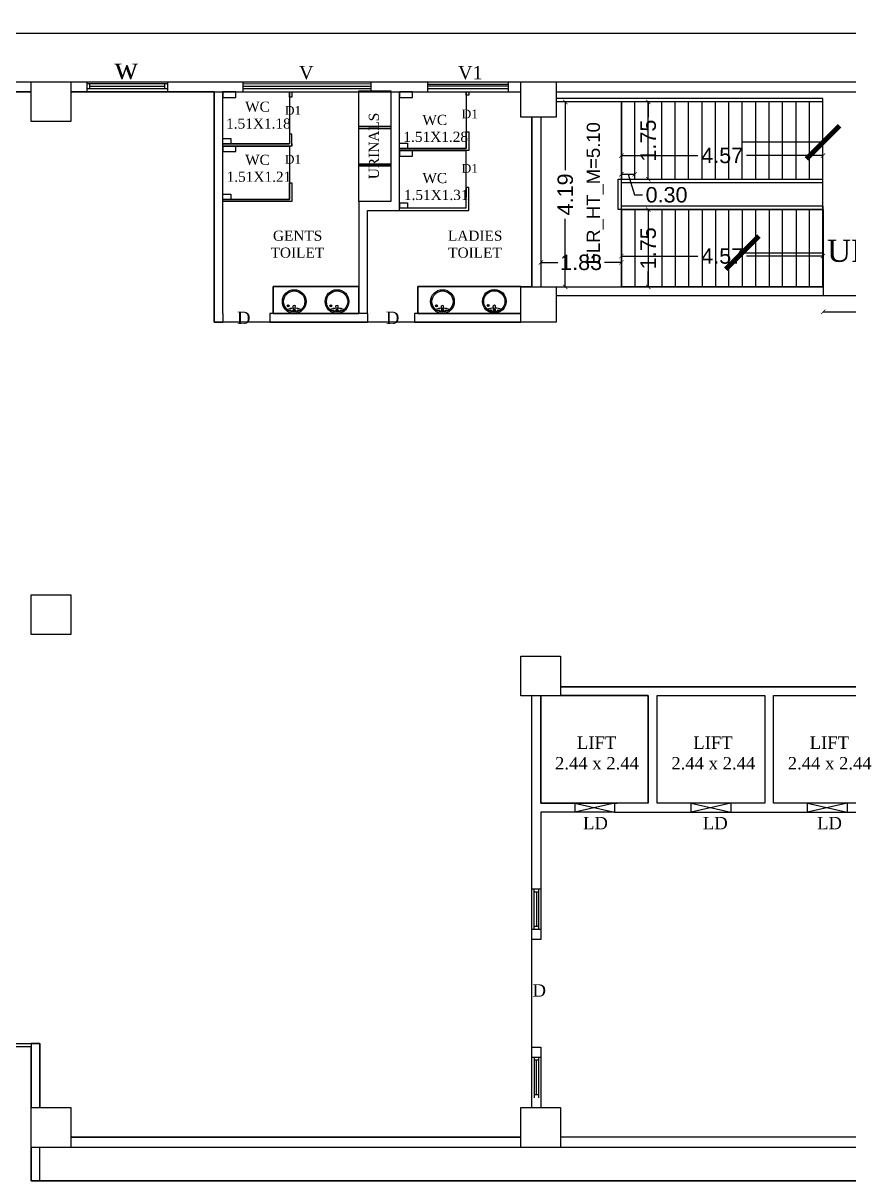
# Model space of a CAD drawing. Header units: metres. Extents: x 3229 to 14086, y -2906 to 1156.
# Drawn here: x 13662.76 to 13681.49, y -2750.87 to -2724.61 of the extents above; entities that cross this region are included whole.
import ezdxf

# ---------------------------------------------------------------- set-up
doc = ezdxf.new("R2010")
doc.units = ezdxf.units.M
doc.header["$MEASUREMENT"] = 0
for name, color, linetype in [('BLK_1_FLR_0_BATH', 1, 'Continuous'), ('BLK_1_FLR_0_BLT_UP_AREA', 18, 'Continuous'), ('BLK_1_FLR_0_CARPET_AREA', 18, 'Continuous'), ('BLK_1_FLR_0_EXIT_WIDTH_STAIR', 1, 'Continuous'), ('BLK_1_FLR_0_LIFT_1', 30, 'Continuous'), ('BLK_1_FLR_0_LIFT_2', 30, 'Continuous'), ('BLK_1_FLR_0_LIFT_3', 30, 'Continuous'), ('BLK_1_FLR_0_SP_WC', 233, 'Continuous'), ('BLK_1_FLR_0_STAIR_1_FLIGHT_1', 7, 'Continuous'), ('BLK_1_FLR_0_STAIR_2', 1, 'Continuous'), ('BLK_1_FLR_0_STAIR_2_FLIGHT_1', 7, 'Continuous'), ('BLK_1_FLR_0_STAIR_2_LANDING_1', 7, 'Continuous'), ('BLK_1_FLR_0_URINAL', 235, 'Continuous'), ('BLK_1_FLR_0_WASH', 55, 'Continuous'), ('BLK_1_FLR_0_WATER_CLOSET', 1, 'Continuous')]:
    doc.layers.add(name, color=color, linetype=linetype)
doc.styles.add('arial', font='arial.ttf', dxfattribs={"height": 0.35})
doc.styles.get("Standard").update_dxf_attribs({"font": 'arial.ttf'})
doc.styles.add('TIMES NEW ROMAN', font='times.ttf')
doc.dimstyles.get("Standard").update_dxf_attribs({"dimtxt": 0.3, "dimasz": 0.2, "dimexe": 0.1, "dimexo": 0.3, "dimgap": 0.09, "dimtad": 1, "dimzin": 0, "dimdsep": 46, "dimtxsty": 'Standard', "dimblk": 'ARCHTICK', "dimcen": 0.09, "dimdle": 0.1, "dimadec": 0, "dimazin": 0, "dimtfac": 1, "dimtofl": 0, "dimtmove": 2, "dimatfit": 0, "dimldrblk": 'ARCHTICK', "dimfxl": 0, "dimtolj": 1, "dimtzin": 0, "dimarcsym": 0})
doc.dimstyles.new('Standard3', dxfattribs={"dimtxt": 0.35, "dimasz": 0.1, "dimexe": 0.18, "dimexo": 0.0625, "dimgap": 0.09, "dimtad": 0, "dimzin": 0, "dimdsep": 46, "dimtxsty": 'arial', "dimblk": 'ARCHTICK', "dimcen": 0.09, "dimse1": 1, "dimse2": 1, "dimadec": 0, "dimazin": 0, "dimtfac": 1, "dimtofl": 0, "dimtmove": 1, "dimatfit": 3, "dimfxl": 0, "dimtolj": 1, "dimtzin": 0, "dimarcsym": 0})

# ---------------------------------------------------------------- blocks, each defined once
blk = doc.blocks.new('_ArchTick')
at = {"color": 0, "linetype": 'ByBlock', "const_width": 0.15}
blk.add_lwpolyline([(-0.5, -0.5), (0.5, 0.5)], dxfattribs=at)
blk = doc.blocks.new('*D8')
at = {"color": 0, "lineweight": -2}
for p, q in [((13640.411, -2724.838), (13721.342, -2724.838)), ((13803.872, -2724.838), (13722.942, -2724.838))]:
    blk.add_line(p, q, dxfattribs=at)
at = {"layer": 'DefPoints', "color": 0}
for p in [(13803.872, -2724.838), (13640.411, -2725.939), (13803.872, -2725.939)]:
    blk.add_point(p, dxfattribs=at)
at = {"color": 0, "lineweight": -2, "xscale": 0.4, "yscale": 0.4, "zscale": 0.4, "rotation": 180}
blk.add_blockref('_ArchTick', (13640.411, -2724.838), dxfattribs=at)
at = {"color": 0, "lineweight": -2, "xscale": 0.4, "yscale": 0.4, "zscale": 0.4}
blk.add_blockref('_ArchTick', (13803.872, -2724.838), dxfattribs=at)
at = {"color": 0, "insert": (13722.142, -2724.838), "char_height": 0.35, "attachment_point": 5, "style": 'arial'}
blk.add_mtext('\\A1;163.46', dxfattribs=at)
blk = doc.blocks.new('*D19')
at = {"color": 0, "lineweight": -2}
for p, q in [((13676.329, -2728.036), (13676.633, -2728.036)), ((13676.481, -2728.036), (13676.629, -2728.503)), ((13676.629, -2728.503), (13676.809, -2728.503))]:
    blk.add_line(p, q, dxfattribs=at)
at = {"layer": 'DefPoints', "color": 0}
for p in [(13676.633, -2728.036), (13676.329, -2728.837), (13676.633, -2728.837)]:
    blk.add_point(p, dxfattribs=at)
at = {"color": 0, "lineweight": -2, "xscale": 0.1, "yscale": 0.1, "zscale": 0.1}
for p, rotation in [((13676.329, -2728.036), 179.996489194572), ((13676.633, -2728.036), 359.9964891945721)]:
    blk.add_blockref('_ArchTick', p, dxfattribs=dict(at, rotation=rotation))
at = {"color": 0, "insert": (13677.353, -2728.503), "char_height": 0.35, "attachment_point": 5, "rotation": 359.9965, "style": 'arial'}
blk.add_mtext('\\A1;0.30', dxfattribs=at)
blk = doc.blocks.new('*D84')
at = {"layer": 'BLK_1_FLR_0_STAIR_2_FLIGHT_1', "color": 0, "lineweight": -2, "ltscale": 0.2}
for p, q in [((13676.938, -2728.837), (13676.938, -2729.184)), ((13676.938, -2730.59), (13676.938, -2730.243))]:
    blk.add_line(p, q, dxfattribs=at)
at = {"layer": 'DefPoints', "color": 0, "ltscale": 0.2}
for p in [(13676.938, -2728.837), (13676.938, -2730.59), (13676.938, -2730.59)]:
    blk.add_point(p, dxfattribs=at)
at = {"layer": 'BLK_1_FLR_0_STAIR_2_FLIGHT_1', "color": 0, "lineweight": -2, "ltscale": 0.2, "xscale": 0.1, "yscale": 0.1, "zscale": 0.1}
for p, rotation in [((13676.938, -2728.837), 89.99648919452545), ((13676.938, -2730.59), 269.9964891945255)]:
    blk.add_blockref('_ArchTick', p, dxfattribs=dict(at, rotation=rotation))
at = {"layer": 'BLK_1_FLR_0_STAIR_2_FLIGHT_1', "color": 0, "ltscale": 0.2, "insert": (13676.938, -2729.714), "char_height": 0.35, "attachment_point": 5, "rotation": 89.9965, "style": 'arial'}
blk.add_mtext('\\A1;1.75', dxfattribs=at)
blk = doc.blocks.new('*D85')
at = {"layer": 'BLK_1_FLR_0_STAIR_1_FLIGHT_1', "color": 0, "lineweight": -2}
for p, q in [((13676.938, -2726.396), (13676.938, -2726.743)), ((13676.938, -2728.149), (13676.938, -2727.802))]:
    blk.add_line(p, q, dxfattribs=at)
at = {"layer": 'DefPoints', "color": 0}
for p in [(13676.938, -2726.396), (13676.938, -2728.149), (13676.938, -2728.149)]:
    blk.add_point(p, dxfattribs=at)
at = {"layer": 'BLK_1_FLR_0_STAIR_1_FLIGHT_1', "color": 0, "lineweight": -2, "xscale": 0.1, "yscale": 0.1, "zscale": 0.1}
for p, rotation in [((13676.938, -2726.396), 90), ((13676.938, -2728.149), 270)]:
    blk.add_blockref('_ArchTick', p, dxfattribs=dict(at, rotation=rotation))
at = {"layer": 'BLK_1_FLR_0_STAIR_1_FLIGHT_1', "color": 0, "insert": (13676.938, -2727.272), "char_height": 0.35, "attachment_point": 5, "rotation": 90, "style": 'arial'}
blk.add_mtext('\\A1;1.75', dxfattribs=at)
blk = doc.blocks.new('*D86')
at = {"layer": 'BLK_1_FLR_0_STAIR_2_FLIGHT_1', "color": 0, "lineweight": -2}
for p, q in [((13676.329, -2727.611), (13678.063, -2727.611)), ((13680.902, -2727.611), (13679.167, -2727.611))]:
    blk.add_line(p, q, dxfattribs=at)
at = {"layer": 'DefPoints', "color": 0}
for p in [(13676.329, -2727.611), (13676.329, -2728.149), (13680.902, -2728.149)]:
    blk.add_point(p, dxfattribs=at)
at = {"layer": 'BLK_1_FLR_0_STAIR_2_FLIGHT_1', "color": 0, "lineweight": -2, "xscale": 0.1, "yscale": 0.1, "zscale": 0.1, "rotation": 180}
blk.add_blockref('_ArchTick', (13676.329, -2727.611), dxfattribs=at)
at = {"layer": 'BLK_1_FLR_0_STAIR_2_FLIGHT_1', "color": 0, "lineweight": -2, "xscale": 0.1, "yscale": 0.1, "zscale": 0.1}
blk.add_blockref('_ArchTick', (13680.902, -2727.611), dxfattribs=at)
at = {"layer": 'BLK_1_FLR_0_STAIR_2_FLIGHT_1', "color": 0, "insert": (13678.615, -2727.611), "char_height": 0.35, "attachment_point": 5, "style": 'arial'}
blk.add_mtext('\\A1;4.57', dxfattribs=at)
blk = doc.blocks.new('*D121')
at = {"layer": 'BLK_1_FLR_0_STAIR_2_FLIGHT_1', "color": 0, "lineweight": -2}
for p, q in [((13676.328, -2729.892), (13678.063, -2729.892)), ((13680.902, -2729.892), (13679.167, -2729.892))]:
    blk.add_line(p, q, dxfattribs=at)
at = {"layer": 'DefPoints', "color": 0}
for p in [(13676.328, -2729.892), (13676.328, -2730.59), (13680.902, -2730.59)]:
    blk.add_point(p, dxfattribs=at)
at = {"layer": 'BLK_1_FLR_0_STAIR_2_FLIGHT_1', "color": 0, "lineweight": -2, "xscale": 0.1, "yscale": 0.1, "zscale": 0.1}
for p, rotation in [((13676.328, -2729.892), 180.0011356368536), ((13680.902, -2729.892), 0.0011356368537552)]:
    blk.add_blockref('_ArchTick', p, dxfattribs=dict(at, rotation=rotation))
at = {"layer": 'BLK_1_FLR_0_STAIR_2_FLIGHT_1', "color": 0, "insert": (13678.615, -2729.892), "char_height": 0.35, "attachment_point": 5, "rotation": 0.0011, "style": 'arial'}
blk.add_mtext('\\A1;4.57', dxfattribs=at)
blk = doc.blocks.new('*D122')
at = {"layer": 'BLK_1_FLR_0_STAIR_2_LANDING_1', "color": 0, "lineweight": -2}
for p, q in [((13674.501, -2730.035), (13674.886, -2730.035)), ((13676.329, -2730.035), (13675.943, -2730.035))]:
    blk.add_line(p, q, dxfattribs=at)
at = {"layer": 'DefPoints', "color": 0}
for p in [(13674.501, -2730.035), (13674.501, -2730.59), (13676.328, -2730.59)]:
    blk.add_point(p, dxfattribs=at)
at = {"layer": 'BLK_1_FLR_0_STAIR_2_LANDING_1', "color": 0, "lineweight": -2, "xscale": 0.1, "yscale": 0.1, "zscale": 0.1}
for p, rotation in [((13674.501, -2730.035), 179.9922932720949), ((13676.329, -2730.035), 359.9922932720948)]:
    blk.add_blockref('_ArchTick', p, dxfattribs=dict(at, rotation=rotation))
at = {"layer": 'BLK_1_FLR_0_STAIR_2_LANDING_1', "color": 0, "insert": (13675.415, -2730.035), "char_height": 0.35, "attachment_point": 5, "rotation": 359.9923, "style": 'arial'}
blk.add_mtext('\\A1;1.83', dxfattribs=at)
blk = doc.blocks.new('*D123')
at = {"layer": 'BLK_1_FLR_0_STAIR_2_LANDING_1', "color": 0, "lineweight": -2}
for p, q in [((13675.056, -2726.396), (13675.056, -2727.941)), ((13675.056, -2730.59), (13675.056, -2729.045))]:
    blk.add_line(p, q, dxfattribs=at)
at = {"layer": 'DefPoints', "color": 0}
for p in [(13675.056, -2726.396), (13676.329, -2726.396), (13676.328, -2730.59)]:
    blk.add_point(p, dxfattribs=at)
at = {"layer": 'BLK_1_FLR_0_STAIR_2_LANDING_1', "color": 0, "lineweight": -2, "xscale": 0.1, "yscale": 0.1, "zscale": 0.1}
for p, rotation in [((13675.056, -2726.396), 89.99853131711754), ((13675.056, -2730.59), 269.9985313171175)]:
    blk.add_blockref('_ArchTick', p, dxfattribs=dict(at, rotation=rotation))
at = {"layer": 'BLK_1_FLR_0_STAIR_2_LANDING_1', "color": 0, "insert": (13675.056, -2728.493), "char_height": 0.35, "attachment_point": 5, "rotation": 89.9985, "style": 'arial'}
blk.add_mtext('\\A1;4.19', dxfattribs=at)
blk = doc.blocks.new('*D145')
at = {"layer": 'BLK_1_FLR_0_EXIT_WIDTH_STAIR', "color": 0, "lineweight": -2}
for p, q in [((13680.906, -2731.155), (13682.022, -2731.155)), ((13684.223, -2731.155), (13683.107, -2731.155))]:
    blk.add_line(p, q, dxfattribs=at)
at = {"layer": 'DefPoints', "color": 0}
for p in [(13680.906, -2730.79), (13684.223, -2730.79), (13684.223, -2731.155)]:
    blk.add_point(p, dxfattribs=at)
at = {"layer": 'BLK_1_FLR_0_EXIT_WIDTH_STAIR', "color": 0, "lineweight": -2, "xscale": 0.1, "yscale": 0.1, "zscale": 0.1}
for p, rotation in [((13680.906, -2731.155), 179.9968598997327), ((13684.223, -2731.155), 359.9968598997327)]:
    blk.add_blockref('_ArchTick', p, dxfattribs=dict(at, rotation=rotation))
at = {"layer": 'BLK_1_FLR_0_EXIT_WIDTH_STAIR', "color": 0, "insert": (13682.565, -2731.155), "char_height": 0.35, "attachment_point": 5, "rotation": 359.9969, "style": 'arial'}
blk.add_mtext('\\A1;3.32', dxfattribs=at)

msp = doc.modelspace()

# ---------------------------------------------------------------- linework, layer by layer
at = {"color": 0, "ltscale": 0.2}
for p, q in [((13664.199, -2725.939), (13664.199, -2726.169)), ((13666.027, -2725.939), (13666.027, -2726.169)), ((13667.741, -2725.939), (13667.741, -2726.169)), ((13670.641, -2725.939), (13670.641, -2726.169)), ((13671.932, -2725.939), (13671.932, -2726.169)), ((13673.761, -2725.939), (13673.761, -2726.169)), ((13666.027, -2725.988), (13664.199, -2725.988)), ((13664.199, -2726.09), (13666.027, -2726.09)), ((13664.262, -2725.988), (13664.262, -2726.09)), ((13664.262, -2726.039), (13665.964, -2726.039)), ((13665.964, -2725.988), (13665.964, -2726.09)), ((13667.086, -2726.169), (13667.086, -2731.39)), ((13667.286, -2731.19), (13667.286, -2726.169)), ((13670.641, -2725.989), (13667.741, -2725.988)), ((13667.741, -2726.039), (13670.641, -2726.039)), ((13667.741, -2726.09), (13670.641, -2726.09)), ((13668.795, -2726.289), (13668.795, -2726.169)), ((13668.854, -2726.169), (13668.854, -2726.289)), ((13670.371, -2728.657), (13670.371, -2726.169)), ((13671.096, -2726.169), (13671.096, -2728.657)), ((13671.296, -2728.857), (13671.296, -2726.169)), ((13671.933, -2725.989), (13673.761, -2725.989)), ((13673.761, -2726.039), (13671.933, -2726.039)), ((13671.933, -2726.09), (13673.761, -2726.09)), ((13672.805, -2726.241), (13672.805, -2726.169)), ((13672.864, -2726.169), (13672.864, -2726.241)), ((13668.854, -2726.289), (13668.795, -2726.289)), ((13672.864, -2726.241), (13672.805, -2726.241)), ((13680.902, -2726.319), (13674.849, -2726.319)), ((13680.902, -2726.396), (13674.849, -2726.396)), ((13676.329, -2728.149), (13676.329, -2726.396)), ((13676.633, -2728.149), (13676.633, -2726.396)), ((13676.938, -2728.149), (13676.938, -2726.396)), ((13677.243, -2728.149), (13677.243, -2726.396)), ((13677.548, -2728.149), (13677.548, -2726.396)), ((13677.853, -2728.149), (13677.853, -2726.396)), ((13678.158, -2728.149), (13678.158, -2726.396)), ((13678.463, -2728.149), (13678.463, -2726.396)), ((13678.768, -2728.149), (13678.768, -2726.396)), ((13679.072, -2728.149), (13679.072, -2726.396)), ((13679.377, -2728.149), (13679.377, -2726.396)), ((13679.682, -2728.149), (13679.682, -2726.396)), ((13679.987, -2728.149), (13679.987, -2726.396)), ((13680.292, -2728.149), (13680.292, -2726.396)), ((13680.597, -2728.149), (13680.597, -2726.396)), ((13680.902, -2728.225), (13680.902, -2726.319)), ((13674.299, -2726.739), (13674.298, -2730.59)), ((13674.299, -2730.59), (13674.299, -2726.738)), ((13674.299, -2730.59), (13674.299, -2726.739)), ((13674.499, -2726.738), (13674.501, -2730.59)), ((13671.096, -2726.95), (13670.371, -2726.949)), ((13670.371, -2726.987), (13671.096, -2726.987)), ((13668.854, -2727.124), (13668.795, -2727.124)), ((13668.795, -2727.124), (13668.795, -2727.347)), ((13668.854, -2727.397), (13668.854, -2727.124)), ((13672.805, -2727.448), (13672.805, -2727.076)), ((13672.805, -2727.076), (13672.864, -2727.076)), ((13672.864, -2727.076), (13672.864, -2727.448)), ((13667.286, -2727.347), (13668.795, -2727.347)), ((13668.854, -2727.398), (13667.286, -2727.398)), ((13668.854, -2727.347), (13668.854, -2727.398)), ((13668.854, -2727.347), (13668.854, -2727.347)), ((13671.296, -2727.448), (13672.805, -2727.448)), ((13672.864, -2727.498), (13671.296, -2727.498)), ((13672.864, -2727.448), (13672.864, -2727.498)), ((13670.371, -2727.808), (13671.096, -2727.808)), ((13671.094, -2727.847), (13670.371, -2727.847)), ((13668.795, -2728.607), (13668.795, -2728.232)), ((13668.795, -2728.232), (13668.853, -2728.232)), ((13668.853, -2728.232), (13668.854, -2728.657)), ((13672.805, -2728.333), (13672.802, -2728.807)), ((13672.864, -2728.333), (13672.805, -2728.333)), ((13672.864, -2728.807), (13672.864, -2728.333)), ((13676.252, -2728.837), (13676.252, -2728.149)), ((13676.252, -2728.149), (13680.902, -2728.149)), ((13676.329, -2728.761), (13676.329, -2728.225)), ((13676.329, -2728.225), (13680.902, -2728.225)), ((13667.286, -2728.607), (13668.795, -2728.607)), ((13668.854, -2728.657), (13667.286, -2728.657)), ((13671.096, -2728.657), (13670.371, -2728.657)), ((13670.371, -2728.657), (13670.371, -2731.19)), ((13670.571, -2731.19), (13670.571, -2728.857)), ((13670.571, -2728.857), (13672.864, -2728.857)), ((13672.802, -2728.807), (13671.298, -2728.807)), ((13672.864, -2728.857), (13672.864, -2728.807)), ((13680.906, -2728.837), (13676.252, -2728.837)), ((13676.329, -2728.837), (13676.328, -2730.59)), ((13680.906, -2728.761), (13676.329, -2728.761)), ((13676.633, -2728.837), (13676.633, -2730.59)), ((13676.938, -2728.837), (13676.938, -2730.59)), ((13680.906, -2730.591), (13680.906, -2728.761)), ((13668.428, -2731.19), (13668.428, -2730.58)), ((13668.428, -2730.58), (13670.371, -2730.58)), ((13671.713, -2731.19), (13671.713, -2730.58)), ((13671.713, -2730.58), (13674.298, -2730.58)), ((13674.849, -2730.59), (13680.906, -2730.591)), ((13680.906, -2730.591), (13680.906, -2730.79)), ((13680.906, -2730.79), (13674.849, -2730.79)), ((13667.286, -2731.19), (13667.286, -2731.39)), ((13670.571, -2731.19), (13668.353, -2731.19)), ((13668.353, -2731.19), (13668.353, -2731.39)), ((13668.745, -2731.018), (13668.788, -2731.018)), ((13668.767, -2730.996), (13668.767, -2731.039)), ((13668.816, -2731.124), (13668.808, -2731.119)), ((13668.816, -2731.13), (13668.808, -2731.135)), ((13668.821, -2731.122), (13668.821, -2731.112)), ((13668.821, -2731.132), (13668.821, -2731.142)), ((13668.826, -2731.124), (13668.834, -2731.119)), ((13668.826, -2731.13), (13668.834, -2731.135)), ((13668.891, -2731.103), (13668.881, -2731.023)), ((13668.922, -2731.103), (13668.932, -2731.023)), ((13668.987, -2731.124), (13668.979, -2731.119)), ((13668.987, -2731.13), (13668.979, -2731.135)), ((13668.992, -2731.122), (13668.992, -2731.112)), ((13668.992, -2731.132), (13668.992, -2731.142)), ((13668.997, -2731.124), (13669.005, -2731.119)), ((13668.997, -2731.13), (13669.005, -2731.135)), ((13669.717, -2731.018), (13669.76, -2731.018)), ((13669.738, -2730.996), (13669.738, -2731.039)), ((13669.788, -2731.124), (13669.779, -2731.119)), ((13669.788, -2731.13), (13669.779, -2731.135)), ((13669.792, -2731.122), (13669.792, -2731.112)), ((13669.792, -2731.132), (13669.792, -2731.142)), ((13669.797, -2731.124), (13669.806, -2731.119)), ((13669.797, -2731.13), (13669.806, -2731.135)), ((13669.863, -2731.103), (13669.852, -2731.023)), ((13669.893, -2731.103), (13669.904, -2731.023)), ((13669.959, -2731.124), (13669.95, -2731.119)), ((13669.959, -2731.13), (13669.95, -2731.135)), ((13669.963, -2731.122), (13669.963, -2731.112)), ((13669.963, -2731.132), (13669.963, -2731.142)), ((13669.968, -2731.124), (13669.977, -2731.119)), ((13669.968, -2731.13), (13669.977, -2731.135)), ((13670.571, -2731.19), (13670.571, -2731.39)), ((13674.049, -2731.19), (13671.638, -2731.19)), ((13671.638, -2731.19), (13671.638, -2731.39)), ((13672.109, -2731.018), (13672.152, -2731.018)), ((13672.13, -2730.996), (13672.13, -2731.039)), ((13672.18, -2731.124), (13672.172, -2731.119)), ((13672.18, -2731.13), (13672.172, -2731.135)), ((13672.185, -2731.122), (13672.185, -2731.112)), ((13672.185, -2731.132), (13672.185, -2731.142)), ((13672.189, -2731.124), (13672.198, -2731.119)), ((13672.189, -2731.13), (13672.198, -2731.135)), ((13672.255, -2731.103), (13672.245, -2731.023)), ((13672.286, -2731.103), (13672.296, -2731.023)), ((13672.351, -2731.124), (13672.343, -2731.119)), ((13672.351, -2731.13), (13672.343, -2731.135)), ((13672.356, -2731.122), (13672.356, -2731.112)), ((13672.356, -2731.132), (13672.356, -2731.142)), ((13672.36, -2731.124), (13672.369, -2731.119)), ((13672.36, -2731.13), (13672.369, -2731.135)), ((13673.285, -2731.013), (13673.328, -2731.013)), ((13673.306, -2730.991), (13673.306, -2731.034)), ((13673.356, -2731.119), (13673.347, -2731.114)), ((13673.356, -2731.125), (13673.347, -2731.13)), ((13673.361, -2731.117), (13673.361, -2731.107)), ((13673.361, -2731.127), (13673.361, -2731.137)), ((13673.365, -2731.119), (13673.374, -2731.114)), ((13673.365, -2731.125), (13673.374, -2731.13)), ((13673.431, -2731.098), (13673.42, -2731.018)), ((13673.461, -2731.098), (13673.472, -2731.018)), ((13673.527, -2731.119), (13673.518, -2731.114)), ((13673.527, -2731.125), (13673.518, -2731.13)), ((13673.532, -2731.117), (13673.532, -2731.107)), ((13673.532, -2731.127), (13673.532, -2731.137)), ((13673.536, -2731.119), (13673.545, -2731.114)), ((13673.536, -2731.125), (13673.545, -2731.13)), ((13674.049, -2731.39), (13674.049, -2731.19)), ((13667.086, -2731.39), (13667.286, -2731.39)), ((13668.353, -2731.39), (13670.571, -2731.39)), ((13671.638, -2731.39), (13674.049, -2731.39)), ((13674.299, -2745.394), (13674.299, -2739.86)), ((13674.499, -2739.86), (13674.499, -2742.301)), ((13686.972, -2739.66), (13674.949, -2739.66)), ((13676.939, -2739.86), (13674.949, -2739.86)), ((13676.939, -2742.301), (13676.939, -2739.86)), ((13677.14, -2742.301), (13677.14, -2739.86)), ((13677.14, -2739.86), (13679.58, -2739.86)), ((13679.58, -2739.86), (13679.58, -2742.301)), ((13679.78, -2742.301), (13679.78, -2739.86)), ((13679.78, -2739.86), (13682.221, -2739.86)), ((13674.499, -2742.301), (13675.269, -2742.301)), ((13674.499, -2742.501), (13674.499, -2745.394)), ((13675.269, -2742.501), (13674.499, -2742.501)), ((13675.269, -2742.301), (13675.269, -2742.501)), ((13676.939, -2742.301), (13676.169, -2742.301)), ((13676.169, -2742.301), (13676.169, -2742.501)), ((13676.169, -2742.501), (13677.91, -2742.501)), ((13677.91, -2742.301), (13677.14, -2742.301)), ((13677.91, -2742.501), (13677.91, -2742.301)), ((13679.58, -2742.301), (13678.81, -2742.301)), ((13678.81, -2742.301), (13678.81, -2742.501)), ((13678.81, -2742.501), (13680.55, -2742.501)), ((13680.55, -2742.301), (13679.78, -2742.301)), ((13680.55, -2742.501), (13680.55, -2742.301)), ((13682.221, -2742.301), (13681.451, -2742.301)), ((13681.451, -2742.301), (13681.451, -2742.501)), ((13681.451, -2742.501), (13682.221, -2742.501)), ((13674.499, -2744.249), (13674.299, -2744.249)), ((13674.348, -2745.164), (13674.348, -2744.249)), ((13674.348, -2744.312), (13674.45, -2744.312)), ((13674.399, -2744.312), (13674.399, -2745.1)), ((13674.45, -2744.249), (13674.45, -2745.164)), ((13674.45, -2745.1), (13674.348, -2745.1)), ((13674.499, -2745.164), (13674.299, -2745.164)), ((13674.499, -2745.394), (13674.299, -2745.394)), ((13674.299, -2749.205), (13674.299, -2747.834)), ((13674.299, -2747.834), (13674.499, -2747.834)), ((13674.499, -2747.834), (13674.499, -2749.205)), ((13674.499, -2748.064), (13674.299, -2748.064)), ((13674.348, -2748.064), (13674.348, -2748.98)), ((13674.45, -2748.128), (13674.348, -2748.128)), ((13674.399, -2748.916), (13674.399, -2748.128)), ((13674.45, -2748.064), (13674.45, -2748.98)), ((13674.45, -2748.916), (13674.348, -2748.916)), ((13662.936, -2750.865), (13716.167, -2750.865))]:
    msp.add_line(p, q, dxfattribs=at)
at = {"color": 0}
for p, q in [((13676.169, -2742.301), (13675.269, -2742.501)), ((13675.269, -2742.301), (13676.169, -2742.501)), ((13675.269, -2742.301), (13676.232, -2742.301)), ((13676.169, -2742.501), (13675.269, -2742.501)), ((13677.91, -2742.301), (13678.81, -2742.501)), ((13678.81, -2742.301), (13677.91, -2742.501)), ((13678.81, -2742.301), (13677.91, -2742.301)), ((13677.91, -2742.501), (13678.81, -2742.501)), ((13680.55, -2742.301), (13681.451, -2742.501)), ((13681.451, -2742.301), (13680.55, -2742.501)), ((13681.451, -2742.301), (13680.55, -2742.301)), ((13680.55, -2742.501), (13681.451, -2742.501))]:
    msp.add_line(p, q, dxfattribs=at)
at = {"color": 0, "ltscale": 0.2}
for points in [[(13652.724, -2725.939), (13662.936, -2725.939)], [(13663.836, -2725.939), (13674.049, -2725.939)], [(13674.048, -2725.939), (13674.849, -2725.939), (13674.849, -2726.739), (13674.049, -2726.739), (13674.049, -2725.939)], [(13674.849, -2725.939), (13687.269, -2725.939)], [(13652.724, -2726.169), (13662.936, -2726.169)], [(13663.836, -2726.169), (13674.049, -2726.169)], [(13674.849, -2726.169), (13687.269, -2726.169)], [(13674.048, -2730.59), (13674.849, -2730.59), (13674.849, -2731.39), (13674.049, -2731.39), (13674.049, -2730.59)], [(13661.685, -2747.752), (13662.936, -2747.752), (13662.936, -2747.824), (13661.685, -2747.824)], [(13663.136, -2749.205), (13663.136, -2747.752), (13662.936, -2747.752), (13662.936, -2749.205)], [(13662.936, -2750.105), (13662.936, -2750.865)], [(13663.136, -2750.865), (13663.136, -2750.105)], [(13674.049, -2749.875), (13663.836, -2749.875)], [(13674.049, -2750.105), (13663.836, -2750.105)], [(13687.894, -2749.875), (13674.949, -2749.875)], [(13687.894, -2750.105), (13674.949, -2750.105)]]:
    msp.add_lwpolyline(points, dxfattribs=at)
for points in [[(13662.936, -2725.939), (13663.836, -2725.939), (13663.836, -2726.839), (13662.936, -2726.839)], [(13662.936, -2737.572), (13663.836, -2737.572), (13663.836, -2738.472), (13662.936, -2738.472)], [(13674.049, -2738.962), (13674.949, -2738.962), (13674.949, -2739.862), (13674.049, -2739.862)], [(13662.936, -2749.205), (13663.836, -2749.205), (13663.836, -2750.105), (13662.936, -2750.105)], [(13674.049, -2749.205), (13674.949, -2749.205), (13674.949, -2750.105), (13674.049, -2750.105)]]:
    msp.add_lwpolyline(points, close=True, dxfattribs=at)
for centre, radius in [((13668.906, -2730.923), 0.269), ((13668.906, -2730.922), 0.241), ((13669.877, -2730.923), 0.269), ((13669.878, -2730.922), 0.241), ((13672.269, -2730.923), 0.269), ((13672.27, -2730.922), 0.241), ((13673.445, -2730.918), 0.269), ((13673.446, -2730.917), 0.241), ((13668.767, -2731.018), 0.0215), ((13668.821, -2731.127), 0.0153), ((13668.821, -2731.127), 0.00528), ((13668.906, -2731.127), 0.0283), ((13668.906, -2731.127), 0.0229), ((13668.906, -2731.127), 0.0153), ((13668.992, -2731.127), 0.0153), ((13668.992, -2731.127), 0.00528), ((13669.738, -2731.018), 0.0215), ((13669.792, -2731.127), 0.0153), ((13669.792, -2731.127), 0.00528), ((13669.878, -2731.127), 0.0283), ((13669.878, -2731.127), 0.0229), ((13669.878, -2731.127), 0.0153), ((13669.963, -2731.127), 0.0153), ((13669.963, -2731.127), 0.00528), ((13672.13, -2731.018), 0.0215), ((13672.185, -2731.127), 0.0153), ((13672.185, -2731.127), 0.00528), ((13672.27, -2731.127), 0.0283), ((13672.27, -2731.127), 0.0229), ((13672.27, -2731.127), 0.0153), ((13672.356, -2731.127), 0.0153), ((13672.356, -2731.127), 0.00528), ((13673.306, -2731.013), 0.0215), ((13673.361, -2731.122), 0.0153), ((13673.361, -2731.122), 0.00528), ((13673.446, -2731.122), 0.0283), ((13673.446, -2731.122), 0.0229), ((13673.446, -2731.122), 0.0153), ((13673.532, -2731.122), 0.0153), ((13673.532, -2731.122), 0.00528)]:
    msp.add_circle(centre, radius, dxfattribs=at)
for centre, radius, start, end in [((13668.906, -2731.554), 0.479, 92.2641, 109.5424), ((13668.906, -2731.049), 0.0368, 45.6485, 134.3515), ((13668.906, -2731.554), 0.479, 70.4576, 87.7358), ((13669.878, -2731.554), 0.479, 92.2641, 109.5424), ((13669.878, -2731.049), 0.0368, 45.6485, 134.3515), ((13669.878, -2731.554), 0.479, 70.4576, 87.7358), ((13672.27, -2731.554), 0.479, 92.2641, 109.5424), ((13672.27, -2731.049), 0.0368, 45.6485, 134.3515), ((13672.27, -2731.554), 0.479, 70.4576, 87.7358), ((13673.446, -2731.549), 0.479, 92.2641, 109.5424), ((13673.446, -2731.044), 0.0368, 45.6485, 134.3515), ((13673.446, -2731.549), 0.479, 70.4576, 87.7358)]:
    msp.add_arc(centre, radius, start, end, dxfattribs=at)
at = {"layer": 'BLK_1_FLR_0_BATH', "color": 1}
msp.add_lwpolyline([(13667.286, -2726.169), (13668.795, -2726.169), (13668.795, -2727.347), (13667.286, -2727.347)], close=True, dxfattribs=at)
at = {"layer": 'BLK_1_FLR_0_BLT_UP_AREA', "color": 18}
msp.add_lwpolyline([(13640.411, -2725.939), (13803.872, -2725.939), (13803.872, -2736.95), (13804.482, -2736.95), (13804.482, -2750.865), (13791.564, -2750.865), (13791.564, -2747.824), (13781.351, -2747.752), (13781.351, -2750.865), (13727.946, -2750.865), (13727.946, -2747.824), (13716.367, -2747.824), (13716.367, -2750.865), (13662.936, -2750.865), (13662.936, -2747.824), (13652.724, -2747.824), (13652.724, -2750.865), (13639.802, -2750.865), (13639.801, -2736.947), (13640.411, -2736.947)], close=True, dxfattribs=at)
at = {"layer": 'BLK_1_FLR_0_CARPET_AREA', "color": 18}
for points in [[(13699.906, -2726.839), (13699.006, -2726.839), (13699.006, -2726.169), (13694.832, -2726.169), (13694.831, -2731.391), (13687.069, -2731.39), (13687.072, -2730.79), (13674.849, -2730.79), (13674.849, -2731.39), (13667.086, -2731.39), (13667.086, -2726.169), (13663.836, -2726.169), (13663.836, -2726.839), (13662.936, -2726.839), (13662.936, -2726.169), (13652.724, -2726.169), (13652.724, -2726.839), (13651.824, -2726.839), (13651.824, -2726.169), (13641.611, -2726.169)], [(13652.524, -2747.752), (13663.136, -2747.752), (13663.136, -2749.205), (13663.836, -2749.205), (13663.836, -2749.875), (13674.049, -2749.875), (13674.049, -2749.205), (13674.299, -2749.205), (13674.299, -2739.86), (13674.049, -2739.862), (13674.049, -2738.962), (13674.949, -2738.962), (13674.949, -2739.66), (13686.972, -2739.66)]]:
    msp.add_lwpolyline(points, dxfattribs=at)
at = {"layer": 'BLK_1_FLR_0_LIFT_1'}
msp.add_lwpolyline([(13674.499, -2739.86), (13676.939, -2739.86), (13676.939, -2742.301), (13674.499, -2742.301)], close=True, dxfattribs=at)
at = {"layer": 'BLK_1_FLR_0_LIFT_2'}
msp.add_lwpolyline([(13677.14, -2739.86), (13679.58, -2739.86), (13679.58, -2742.301), (13677.14, -2742.301)], close=True, dxfattribs=at)
at = {"layer": 'BLK_1_FLR_0_LIFT_3'}
msp.add_lwpolyline([(13679.78, -2739.86), (13682.221, -2739.86), (13682.221, -2742.301), (13679.78, -2742.301)], close=True, dxfattribs=at)
at = {"layer": 'BLK_1_FLR_0_SP_WC'}
msp.add_lwpolyline([(13672.805, -2727.448), (13671.296, -2727.448), (13671.296, -2726.169), (13672.805, -2726.169)], close=True, dxfattribs=at)
at = {"layer": 'BLK_1_FLR_0_STAIR_1_FLIGHT_1'}
msp.add_lwpolyline([(13680.902, -2726.396), (13676.329, -2726.396), (13676.329, -2728.149), (13680.902, -2728.149)], close=True, dxfattribs=at)
at = {"layer": 'BLK_1_FLR_0_STAIR_2'}
msp.add_lwpolyline([(13680.902, -2726.396), (13674.849, -2726.396), (13674.849, -2726.739), (13674.499, -2726.747), (13674.501, -2730.59), (13680.902, -2730.59)], close=True, dxfattribs=at)
at = {"layer": 'BLK_1_FLR_0_STAIR_2_FLIGHT_1', "color": 0, "ltscale": 0.2}
for p, q in [((13677.243, -2728.837), (13677.243, -2730.59)), ((13677.548, -2728.837), (13677.548, -2730.59)), ((13677.853, -2728.837), (13677.853, -2730.59)), ((13678.158, -2728.837), (13678.158, -2730.59)), ((13678.463, -2728.837), (13678.463, -2730.59)), ((13678.768, -2730.59), (13678.768, -2728.837)), ((13679.072, -2728.837), (13679.072, -2730.59)), ((13679.377, -2730.59), (13679.377, -2728.837)), ((13679.682, -2728.837), (13679.682, -2730.59)), ((13679.987, -2730.59), (13679.987, -2728.837)), ((13680.292, -2728.837), (13680.292, -2730.59)), ((13680.597, -2730.591), (13680.597, -2728.837))]:
    msp.add_line(p, q, dxfattribs=at)
at = {"layer": 'BLK_1_FLR_0_STAIR_2_FLIGHT_1'}
msp.add_lwpolyline([(13676.329, -2728.837), (13680.906, -2728.837), (13680.906, -2730.591), (13676.329, -2730.591)], close=True, dxfattribs=at)
at = {"layer": 'BLK_1_FLR_0_STAIR_2_LANDING_1'}
msp.add_lwpolyline([(13676.329, -2726.396), (13674.849, -2726.396), (13674.849, -2726.739), (13674.499, -2726.747), (13674.501, -2730.59), (13676.328, -2730.59)], close=True, dxfattribs=at)
at = {"layer": 'BLK_1_FLR_0_URINAL'}
for points in [[(13670.371, -2726.14), (13671.094, -2726.14), (13671.096, -2726.95), (13670.371, -2726.95)], [(13670.371, -2726.998), (13671.094, -2726.998), (13671.096, -2727.808), (13670.371, -2727.808)], [(13670.371, -2727.847), (13671.094, -2727.847), (13671.096, -2728.657), (13670.371, -2728.657)]]:
    msp.add_lwpolyline(points, close=True, dxfattribs=at)
at = {"layer": 'BLK_1_FLR_0_WASH', "color": 60}
for points in [[(13667.286, -2726.293), (13667.579, -2726.293), (13667.579, -2726.169), (13667.286, -2726.169)], [(13671.296, -2726.293), (13671.589, -2726.293), (13671.589, -2726.169), (13671.296, -2726.169)], [(13667.286, -2727.522), (13667.579, -2727.522), (13667.579, -2727.398), (13667.286, -2727.398)], [(13671.296, -2727.622), (13671.589, -2727.622), (13671.589, -2727.498), (13671.296, -2727.498)]]:
    msp.add_lwpolyline(points, close=True, dxfattribs=at)
at = {"layer": 'BLK_1_FLR_0_WASH', "color": 56}
for points in [[(13667.286, -2727.225), (13667.466, -2727.225), (13667.466, -2727.347), (13667.286, -2727.347)], [(13671.296, -2727.327), (13671.476, -2727.327), (13671.476, -2727.448), (13671.296, -2727.448)], [(13667.286, -2728.486), (13667.466, -2728.486), (13667.466, -2728.607), (13667.286, -2728.607)], [(13671.298, -2728.686), (13671.477, -2728.686), (13671.477, -2728.807), (13671.298, -2728.807)]]:
    msp.add_lwpolyline(points, close=True, dxfattribs=at)
at = {"layer": 'BLK_1_FLR_0_WASH', "color": 55}
for points in [[(13668.428, -2731.19), (13670.371, -2731.19), (13670.371, -2730.58), (13668.428, -2730.58)], [(13671.713, -2731.19), (13674.049, -2731.19), (13674.049, -2730.58), (13671.713, -2730.58)]]:
    msp.add_lwpolyline(points, close=True, dxfattribs=at)
at = {"layer": 'BLK_1_FLR_0_WATER_CLOSET', "color": 1}
msp.add_lwpolyline([(13667.286, -2727.398), (13668.795, -2727.398), (13668.795, -2728.607), (13667.286, -2728.607)], close=True, dxfattribs=at)
at = {"layer": 'BLK_1_FLR_0_WATER_CLOSET', "color": 2}
msp.add_lwpolyline([(13672.802, -2728.807), (13671.296, -2728.807), (13671.296, -2727.498), (13672.802, -2727.498)], close=True, dxfattribs=at)

# ---------------------------------------------------------------- texts
at = {"color": 0, "attachment_point": 1, "style": 'TIMES NEW ROMAN'}
for s, insert, char_height in [('{\\W3.695938; }w', (13664.124, -2725.374), 0.5), ('{\\W7.112697; }V', (13668.21, -2725.581), 0.3), ('{\\W6.332423; }V1', (13671.906, -2725.581), 0.3), ('{\\W5.30327;  }D1', (13667.893, -2726.487), 0.2), ('{\\W5.30327;  }D1', (13671.903, -2726.567), 0.2), ('{\\W5.30327;  }D1', (13667.892, -2727.595), 0.2), ('{\\W5.30327;  }D1', (13671.903, -2727.803), 0.2), ('{\\W7.789274; }D', (13666.784, -2731.152), 0.28), ('{\\W7.789274; }D', (13670.161, -2731.152), 0.28), ('{\\W4.991422; }LIFT\\P{\\W0.235563; }2.44 x 2.44', (13674.792, -2740.787), 0.28), ('{\\W4.991422; }LIFT\\P{\\W0.235563; }2.44 x 2.44', (13677.432, -2740.787), 0.28), ('{\\W4.991422; }LIFT\\P{\\W0.235563; }2.44 x 2.44', (13680.073, -2740.787), 0.28), ('{\\W6.573453; }LD', (13674.763, -2742.612), 0.28), ('{\\W6.573453; }LD', (13677.482, -2742.612), 0.28), ('{\\W6.573453; }LD', (13680.073, -2742.612), 0.28), ('{\\W7.789274; }D', (13673.488, -2746.407), 0.28)]:
    msp.add_mtext_dynamic_manual_height_columns(s, width=1.88596, gutter_width=15, heights=[0], dxfattribs=dict(at, insert=insert, char_height=char_height))
at = {"color": 0, "attachment_point": 1}
for s, heights, insert, char_height in [('{\\fTimes New Roman|b0|i0|c0|p18;\\W5.1401;  \\W1;WC\\P{\\W5.311445; }1.51X1.18}', [0], (13666.899, -2726.388), 0.23), ('{\\fTimes New Roman|b0|i0|c0|p18;\\W5.1401;  \\W1;WC\\P{\\W5.311445; }1.51X1.28}', [0.618], (13670.921, -2726.688), 0.23), ('{\\fTimes New Roman|b0|i0|c0|p18;\\W5.1401;  \\W1;WC\\P{\\W5.440351; }1.51X1.21}', [0], (13666.899, -2727.593), 0.23), ('{\\fTimes New Roman|b0|i0|c0|p18;\\W5.1401;  \\W1;WC\\P{\\W5.440351; }1.51X1.31}', [0], (13670.921, -2728.006), 0.23), ('{\\fTimes New Roman|b0|i0|c0|p18;\\W7.13957; \\W1;GENTS \\P{\\W6.519453; }TOILET}', [0], (13667.803, -2729.314), 0.23), ('{\\fTimes New Roman|b0|i0|c0|p18;\\W6.44328; \\W1;LADIES \\P{\\W6.519453; }TOILET}', [0], (13671.833, -2729.314), 0.23), ('{\\fTimes New Roman|b0|i0|c0|p18;\\W3.69125; \\W1;UP}', [0], (13680.297, -2729.522), 0.5)]:
    msp.add_mtext_dynamic_manual_height_columns(s, width=2.27644, gutter_width=35.4, heights=heights, dxfattribs=dict(at, insert=insert, char_height=char_height))
at = {"color": 0, "insert": (13670.597, -2728.568), "char_height": 0.23, "attachment_point": 1, "rotation": 90}
msp.add_mtext_dynamic_manual_height_columns('{\\fTimes New Roman|b0|i0|c0|p18;\\W4.85734; \\W1;URINALS}', width=2.27644, gutter_width=35.4, heights=[0], dxfattribs=at)
at = {"layer": 'BLK_1_FLR_0_STAIR_2', "insert": (13675.541, -2730.079), "char_height": 0.3, "width": 5.30934, "attachment_point": 1, "rotation": 90}
msp.add_mtext('FLR_HT_M=5.10', dxfattribs=at)

# ---------------------------------------------------------------- dimensions: what is measured, and where the dimension line sits
at = {"color": 0}
dim = msp.add_linear_dim(base=(13803.872, -2724.838), p1=(13640.411, -2725.939), p2=(13803.872, -2725.939), dimstyle='Standard3', override={"dimasz": 0.4}, dxfattribs=at)
dim.commit()
dim.dimension.update_dxf_attribs({"geometry": '*D8', "text_midpoint": (13722.142, -2724.838)})
dim = msp.add_linear_dim(base=(13676.633, -2728.036), p1=(13676.329, -2728.837), p2=(13676.633, -2728.837), angle=359.9965, dimstyle='Standard3', override={"dimfxl": 0.18, "dimfxlon": 1, "dimarcsym": 1}, dxfattribs=at)
dim.commit()
dim.dimension.update_dxf_attribs({"geometry": '*D19', "text_midpoint": (13676.899, -2728.503), "dimtype": 161})
at = {"layer": 'BLK_1_FLR_0_EXIT_WIDTH_STAIR'}
dim = msp.add_aligned_dim(p1=(13680.906, -2730.79), p2=(13684.223, -2730.79), distance=-0.365, dimstyle='Standard3', override={"dimfxl": 0.18, "dimfxlon": 1, "dimarcsym": 1}, dxfattribs=at)
dim.commit()
dim.dimension.update_dxf_attribs({"geometry": '*D145', "text_midpoint": (13682.565, -2731.155)})
at = {"layer": 'BLK_1_FLR_0_STAIR_1_FLIGHT_1', "color": 2}
dim = msp.add_aligned_dim(p1=(13676.938, -2726.396), p2=(13676.938, -2728.149), distance=0, dimstyle='Standard3', override={"dimfxl": 0.18, "dimfxlon": 1, "dimarcsym": 1}, dxfattribs=at)
dim.commit()
dim.dimension.update_dxf_attribs({"geometry": '*D85', "text_midpoint": (13676.938, -2727.272)})
at = {"layer": 'BLK_1_FLR_0_STAIR_2_FLIGHT_1', "color": 1}
for p1, p2, distance, picture, middle in [((13680.902, -2728.149), (13676.329, -2728.149), -0.537, '*D86', (13678.615, -2727.611)), ((13680.902, -2730.59), (13676.328, -2730.59), -0.699, '*D121', (13678.615, -2729.892))]:
    dim = msp.add_aligned_dim(p1=p1, p2=p2, distance=distance, dimstyle='Standard3', override={"dimfxl": 0.18, "dimfxlon": 1, "dimarcsym": 1}, dxfattribs=at)
    dim.commit()
    dim.dimension.update_dxf_attribs({"geometry": picture, "text_midpoint": middle})
at = {"layer": 'BLK_1_FLR_0_STAIR_2_FLIGHT_1', "color": 2, "ltscale": 0.2}
dim = msp.add_aligned_dim(p1=(13676.938, -2728.837), p2=(13676.938, -2730.59), distance=0, dimstyle='Standard3', override={"dimfxl": 0.18, "dimfxlon": 1, "dimarcsym": 1}, dxfattribs=at)
dim.commit()
dim.dimension.update_dxf_attribs({"geometry": '*D84', "text_midpoint": (13676.938, -2729.714)})
at = {"layer": 'BLK_1_FLR_0_STAIR_2_LANDING_1', "color": 1}
dim = msp.add_aligned_dim(p1=(13676.328, -2730.59), p2=(13676.329, -2726.396), distance=1.273, dimstyle='Standard3', override={"dimfxl": 0.18, "dimfxlon": 1, "dimarcsym": 1}, dxfattribs=at)
dim.commit()
dim.dimension.update_dxf_attribs({"geometry": '*D123', "text_midpoint": (13675.056, -2728.493)})
at = {"layer": 'BLK_1_FLR_0_STAIR_2_LANDING_1', "color": 2}
dim = msp.add_aligned_dim(p1=(13676.328, -2730.59), p2=(13674.501, -2730.59), distance=-0.555, dimstyle='Standard3', override={"dimfxl": 0.18, "dimfxlon": 1, "dimarcsym": 1}, dxfattribs=at)
dim.commit()
dim.dimension.update_dxf_attribs({"geometry": '*D122', "text_midpoint": (13675.415, -2730.035)})

# ---------------------------------------------------------------- leaders
at = {"color": 0, "ltscale": 0.2}
for points in [[(13680.902, -2727.31), (13679.072, -2727.31)], [(13679.072, -2729.815), (13680.902, -2729.815)]]:
    msp.add_leader(points, dimstyle='Standard', override={"dimscale": 1, "dimasz": 0.75, "dimtad": 0}, dxfattribs=at)

doc.saveas('drawing.dxf')
